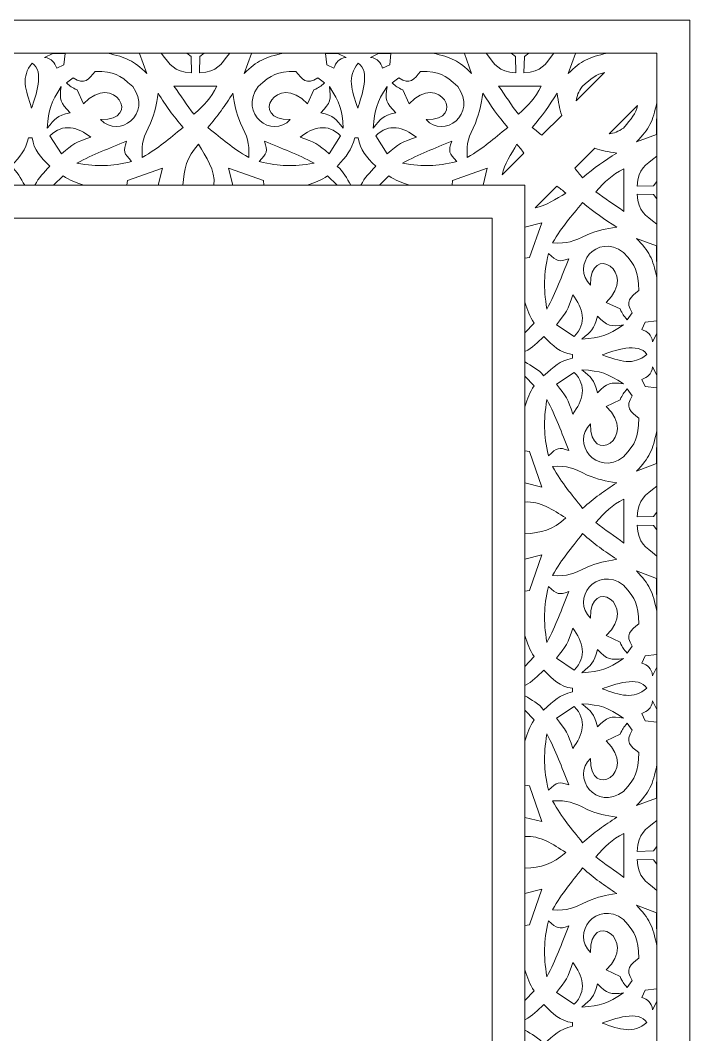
# Model space of a CAD drawing. Header units: millimetres. Extents: x -420 to 580, y -831 to 819.
# Drawn here: x 72 to 580, y 49 to 819 of the extents above; entities that cross this region are included whole.
import ezdxf

# ---------------------------------------------------------------- set-up
doc = ezdxf.new("R2010")
doc.units = ezdxf.units.MM
doc.header["$MEASUREMENT"] = 0
doc.layers.add('Katman 1', color=7, linetype='Continuous')

msp = doc.modelspace()

# ---------------------------------------------------------------- linework, layer by layer
at = {"layer": 'Katman 1', "color": 250, "lineweight": 20}
for points, knots in [([(-419.8994, -831.1835), (-419.8994, -831.1835), (-419.8994, 818.8165), (-419.8994, 818.8165), (-419.8994, 818.8165), (580.1006, 818.8165), (580.1006, 818.8165), (580.1006, 818.8165), (580.1006, -831.1835), (580.1006, -831.1835)], [0, 0, 0, 0, 0.33333333, 0.33333333, 0.33333333, 0.66666667, 0.66666667, 0.66666667, 1, 1, 1, 1]), ([(-394.8994, -831.1835), (-394.8994, -831.1835), (-394.8994, 793.8165), (-394.8994, 793.8165), (-394.8994, 793.8165), (555.1006, 793.8165), (555.1006, 793.8165), (555.1006, 793.8165), (555.1006, -831.1835), (555.1006, -831.1835)], [0, 0, 0, 0, 0.33333333, 0.33333333, 0.33333333, 0.66666667, 0.66666667, 0.66666667, 1, 1, 1, 1]), ([(99.8132, 782.4461), (98.1145, 787.0714), (96.326, 789.6676), (90.4544, 790.6669), (90.4544, 790.6669), (96.7942, 793.7497), (96.7942, 793.7497), (96.7942, 793.7497), (106.2014, 793.7497), (106.2014, 793.7497), (106.2014, 793.7497), (105.2473, 785.0151), (105.2473, 785.0151), (105.2473, 785.0151), (99.8132, 782.4461), (99.8132, 782.4461)], [0, 0, 0, 0, 0.2, 0.2, 0.2, 0.4, 0.4, 0.4, 0.6, 0.6, 0.6, 0.8, 0.8, 0.8, 1, 1, 1, 1]), ([(168.0817, 778.3937), (158.1234, 788.0784), (152.6699, 790.8749), (138.1941, 793.8078), (138.1941, 793.8078), (162.5401, 793.6917), (162.5401, 793.6917), (162.5401, 793.6917), (168.0817, 778.3937), (168.0817, 778.3937)], [0, 0, 0, 0, 0.33333333, 0.33333333, 0.33333333, 0.66666667, 0.66666667, 0.66666667, 1, 1, 1, 1]), ([(201.7479, 791.2475), (201.7479, 791.2475), (198.427, 793.8165), (198.427, 793.8165), (198.427, 793.8165), (179.1057, 793.8165), (179.1057, 793.8165), (186.6205, 784.3905), (187.7566, 780.4282), (202.0666, 778.8398), (202.0666, 778.8398), (201.7479, 791.2475), (201.7479, 791.2475)], [0, 0, 0, 0, 0.25, 0.25, 0.25, 0.5, 0.5, 0.5, 0.75, 0.75, 0.75, 1, 1, 1, 1]), ([(208.3896, 791.2475), (208.3896, 791.2475), (211.7105, 793.8165), (211.7105, 793.8165), (211.7105, 793.8165), (231.0318, 793.8165), (231.0318, 793.8165), (223.517, 784.3905), (222.3809, 780.4282), (208.0709, 778.8398), (208.0709, 778.8398), (208.3896, 791.2475), (208.3896, 791.2475)], [0, 0, 0, 0, 0.25, 0.25, 0.25, 0.5, 0.5, 0.5, 0.75, 0.75, 0.75, 1, 1, 1, 1]), ([(242.0558, 778.3937), (252.0141, 788.0784), (257.4676, 790.8749), (271.9434, 793.8078), (271.9434, 793.8078), (247.5974, 793.6917), (247.5974, 793.6917), (247.5974, 793.6917), (242.0558, 778.3937), (242.0558, 778.3937)], [0, 0, 0, 0, 0.33333333, 0.33333333, 0.33333333, 0.66666667, 0.66666667, 0.66666667, 1, 1, 1, 1]), ([(310.066, 782.4461), (311.7478, 787.0714), (313.5186, 789.6676), (319.3316, 790.6669), (319.3316, 790.6669), (313.055, 793.7497), (313.055, 793.7497), (313.055, 793.7497), (303.7414, 793.7497), (303.7414, 793.7497), (303.7414, 793.7497), (304.686, 785.0151), (304.686, 785.0151), (304.686, 785.0151), (310.066, 782.4461), (310.066, 782.4461)], [0, 0, 0, 0, 0.2, 0.2, 0.2, 0.4, 0.4, 0.4, 0.6, 0.6, 0.6, 0.8, 0.8, 0.8, 1, 1, 1, 1]), ([(347.0446, 782.4461), (345.3628, 787.0714), (343.592, 789.6676), (337.779, 790.6669), (337.779, 790.6669), (344.0556, 793.7497), (344.0556, 793.7497), (344.0556, 793.7497), (353.3692, 793.7497), (353.3692, 793.7497), (353.3692, 793.7497), (352.4246, 785.0151), (352.4246, 785.0151), (352.4246, 785.0151), (347.0446, 782.4461), (347.0446, 782.4461)], [0, 0, 0, 0, 0.2, 0.2, 0.2, 0.4, 0.4, 0.4, 0.6, 0.6, 0.6, 0.8, 0.8, 0.8, 1, 1, 1, 1]), ([(414.6333, 778.3937), (404.7742, 788.0784), (399.375, 790.8749), (385.0433, 793.8078), (385.0433, 793.8078), (409.1469, 793.6917), (409.1469, 793.6917), (409.1469, 793.6917), (414.6333, 778.3937), (414.6333, 778.3937)], [0, 0, 0, 0, 0.33333333, 0.33333333, 0.33333333, 0.66666667, 0.66666667, 0.66666667, 1, 1, 1, 1]), ([(447.9643, 791.2475), (447.9643, 791.2475), (444.6765, 793.8165), (444.6765, 793.8165), (444.6765, 793.8165), (425.5476, 793.8165), (425.5476, 793.8165), (432.9875, 784.3905), (434.1123, 780.4282), (448.2798, 778.8398), (448.2798, 778.8398), (447.9643, 791.2475), (447.9643, 791.2475)], [0, 0, 0, 0, 0.25, 0.25, 0.25, 0.5, 0.5, 0.5, 0.75, 0.75, 0.75, 1, 1, 1, 1]), ([(454.6361, 791.2475), (454.6361, 791.2475), (457.9239, 793.8165), (457.9239, 793.8165), (457.9239, 793.8165), (477.0528, 793.8165), (477.0528, 793.8165), (469.6129, 784.3905), (468.4881, 780.4282), (454.3206, 778.8398), (454.3206, 778.8398), (454.6361, 791.2475), (454.6361, 791.2475)], [0, 0, 0, 0, 0.25, 0.25, 0.25, 0.5, 0.5, 0.5, 0.75, 0.75, 0.75, 1, 1, 1, 1]), ([(487.9671, 778.3937), (497.8262, 788.0784), (503.2254, 790.8749), (517.5571, 793.8078), (517.5571, 793.8078), (493.4535, 793.6917), (493.4535, 793.6917), (493.4535, 793.6917), (487.9671, 778.3937), (487.9671, 778.3937)], [0, 0, 0, 0, 0.33333333, 0.33333333, 0.33333333, 0.66666667, 0.66666667, 0.66666667, 1, 1, 1, 1]), ([(81.138, 786.3092), (72.4303, 775.8653), (75.9978, 766.0627), (80.7341, 752.2848), (83.8167, 760.9259), (90.7733, 780.2963), (81.138, 786.3092)], [0, 0, 0, 0, 0.5, 0.5, 0.5, 1, 1, 1, 1]), ([(328.5553, 786.3092), (319.9343, 775.8653), (323.4663, 766.0627), (328.1555, 752.2848), (331.2074, 760.9259), (338.0946, 780.2963), (328.5553, 786.3092)], [0, 0, 0, 0, 0.5, 0.5, 0.5, 1, 1, 1, 1]), ([(133.1036, 743.6038), (146.7872, 728.3767), (172.5988, 747.9012), (157.5571, 768.5232), (146.735, 778.0735), (144.143, 779.723), (128.877, 780.0838), (124.1269, 773.8367), (120.855, 769.5225), (112.2728, 775.2027), (112.2728, 775.2027), (107.1406, 771.3492), (107.1406, 771.3492), (110.4759, 768.2529), (110.99, 768.0133), (115.2917, 765.9542), (115.2917, 765.9542), (120.1221, 755.4213), (120.1221, 755.4213), (143.3038, 780.3392), (164.9278, 742.562), (133.1036, 743.6038)], [0, 0, 0, 0, 0.14285714, 0.14285714, 0.14285714, 0.28571429, 0.28571429, 0.28571429, 0.42857143, 0.42857143, 0.42857143, 0.57142857, 0.57142857, 0.57142857, 0.71428571, 0.71428571, 0.71428571, 0.85714286, 0.85714286, 0.85714286, 1, 1, 1, 1]), ([(277.0339, 743.6038), (263.3503, 728.3767), (237.5387, 747.9012), (252.5804, 768.5232), (263.4025, 778.0735), (265.9945, 779.723), (281.2605, 780.0838), (286.0106, 773.8367), (289.2825, 769.5225), (297.8647, 775.2027), (297.8647, 775.2027), (302.9969, 771.3492), (302.9969, 771.3492), (299.6616, 768.2529), (299.1475, 768.0133), (294.8457, 765.9542), (294.8457, 765.9542), (290.0154, 755.4213), (290.0154, 755.4213), (266.8336, 780.3392), (245.2097, 742.562), (277.0339, 743.6038)], [0, 0, 0, 0, 0.14285714, 0.14285714, 0.14285714, 0.28571429, 0.28571429, 0.28571429, 0.42857143, 0.42857143, 0.42857143, 0.57142857, 0.57142857, 0.57142857, 0.71428571, 0.71428571, 0.71428571, 0.85714286, 0.85714286, 0.85714286, 1, 1, 1, 1]), ([(380.0035, 743.6038), (393.5509, 728.3767), (419.1055, 747.9012), (404.2135, 768.5232), (393.4992, 778.0735), (390.9329, 779.723), (375.819, 780.0838), (371.1162, 773.8367), (367.8768, 769.5225), (359.3801, 775.2027), (359.3801, 775.2027), (354.299, 771.3492), (354.299, 771.3492), (357.6011, 768.2529), (358.1101, 768.0133), (362.369, 765.9542), (362.369, 765.9542), (367.1512, 755.4213), (367.1512, 755.4213), (390.1022, 780.3392), (411.5108, 742.562), (380.0035, 743.6038)], [0, 0, 0, 0, 0.14285714, 0.14285714, 0.14285714, 0.28571429, 0.28571429, 0.28571429, 0.42857143, 0.42857143, 0.42857143, 0.57142857, 0.57142857, 0.57142857, 0.71428571, 0.71428571, 0.71428571, 0.85714286, 0.85714286, 0.85714286, 1, 1, 1, 1]), ([(493.9703, 757.6863), (494.3351, 761.132), (495.7053, 764.8098), (498.3869, 768.5232), (505.6533, 775.0002), (509.172, 777.8433), (515.3989, 779.1148)], [0, 0, 0, 0, 0.5, 0.5, 0.5, 1, 1, 1, 1]), ([(109.8576, 748.7419), (102.2906, 756.1978), (101.7438, 758.919), (103.2159, 768.5232), (95.2228, 756.1025), (93.5772, 751.5278), (92.6496, 736.9244), (98.6523, 744.452), (99.4873, 746.0944), (109.8576, 748.7419)], [0, 0, 0, 0, 0.33333333, 0.33333333, 0.33333333, 0.66666667, 0.66666667, 0.66666667, 1, 1, 1, 1]), ([(176.6906, 763.5021), (175.2565, 754.2625), (174.5083, 749.715), (170.9546, 740.8948), (165.5965, 729.8561), (164.0977, 726.571), (164.6148, 714.6909), (178.2627, 722.6094), (183.9049, 728.1792), (195.71, 737.5551), (188.0082, 746.362), (182.7468, 753.9877), (176.6906, 763.5021)], [0, 0, 0, 0, 0.25, 0.25, 0.25, 0.5, 0.5, 0.5, 0.75, 0.75, 0.75, 1, 1, 1, 1]), ([(221.3711, 768.8971), (221.3711, 768.8971), (188.7664, 768.8971), (188.7664, 768.8971), (193.8726, 761.862), (198.5279, 754.3819), (203.8612, 747.5743), (211.9016, 754.6796), (216.6556, 759.5342), (221.3711, 768.8971)], [0, 0, 0, 0, 0.33333333, 0.33333333, 0.33333333, 0.66666667, 0.66666667, 0.66666667, 1, 1, 1, 1]), ([(233.4469, 763.5021), (234.881, 754.2625), (235.6292, 749.715), (239.1829, 740.8948), (244.541, 729.8561), (246.0398, 726.571), (245.5227, 714.6909), (231.8748, 722.6094), (226.2326, 728.1792), (214.4275, 737.5551), (222.1293, 746.362), (227.3906, 753.9877), (233.4469, 763.5021)], [0, 0, 0, 0, 0.25, 0.25, 0.25, 0.5, 0.5, 0.5, 0.75, 0.75, 0.75, 1, 1, 1, 1]), ([(300.1216, 748.7419), (307.6133, 756.1978), (308.1547, 758.919), (306.6972, 768.5232), (314.6107, 756.1025), (316.24, 751.5278), (317.1583, 736.9244), (311.2154, 744.452), (310.3887, 746.0944), (300.1216, 748.7419)], [0, 0, 0, 0, 0.33333333, 0.33333333, 0.33333333, 0.66666667, 0.66666667, 0.66666667, 1, 1, 1, 1]), ([(356.989, 748.7419), (349.4973, 756.1978), (348.9559, 758.919), (350.4134, 768.5232), (342.4999, 756.1025), (340.8706, 751.5278), (339.9523, 736.9244), (345.8952, 744.452), (346.7219, 746.0944), (356.989, 748.7419)], [0, 0, 0, 0, 0.33333333, 0.33333333, 0.33333333, 0.66666667, 0.66666667, 0.66666667, 1, 1, 1, 1]), ([(423.1565, 763.5021), (421.7367, 754.2625), (420.9959, 749.715), (417.4776, 740.8948), (412.1729, 729.8561), (410.689, 726.571), (411.2009, 714.6909), (424.713, 722.6094), (430.299, 728.1792), (441.9865, 737.5551), (434.3614, 746.362), (429.1525, 753.9877), (423.1565, 763.5021)], [0, 0, 0, 0, 0.25, 0.25, 0.25, 0.5, 0.5, 0.5, 0.75, 0.75, 0.75, 1, 1, 1, 1]), ([(467.3921, 768.8971), (467.3921, 768.8971), (435.1121, 768.8971), (435.1121, 768.8971), (440.1674, 761.862), (444.7764, 754.3819), (450.0565, 747.5743), (458.017, 754.6796), (462.7236, 759.5342), (467.3921, 768.8971)], [0, 0, 0, 0, 0.33333333, 0.33333333, 0.33333333, 0.66666667, 0.66666667, 0.66666667, 1, 1, 1, 1]), ([(467.8907, 731.6066), (465.6746, 733.4376), (463.3061, 735.3954), (460.6139, 737.5551), (468.239, 746.362), (473.4479, 753.9877), (479.4439, 763.5021), (480.5177, 756.5141), (481.2031, 752.2099), (482.9955, 746.7114)], [0, 0, 0, 0, 0.33333333, 0.33333333, 0.33333333, 0.66666667, 0.66666667, 0.66666667, 1, 1, 1, 1]), ([(518.9704, 732.6862), (522.4161, 733.051), (526.0939, 734.4212), (529.8073, 737.1028), (536.2843, 744.3692), (539.1274, 747.8879), (540.3989, 754.1148)], [0, 0, 0, 0, 0.5, 0.5, 0.5, 1, 1, 1, 1]), ([(539.6778, 726.683), (549.3625, 736.5421), (552.159, 741.9413), (555.0919, 756.273), (555.0919, 756.273), (554.9758, 732.1694), (554.9758, 732.1694), (554.9758, 732.1694), (539.6778, 726.683), (539.6778, 726.683)], [0, 0, 0, 0, 0.33333333, 0.33333333, 0.33333333, 0.66666667, 0.66666667, 0.66666667, 1, 1, 1, 1]), ([(125.7504, 730.1526), (114.6674, 726.5087), (111.9488, 724.9379), (103.3354, 717.6082), (103.3354, 717.6082), (94.652, 731.1836), (94.652, 731.1836), (104.5864, 741.2225), (115.8301, 737.6011), (125.7504, 730.1526)], [0, 0, 0, 0, 0.33333333, 0.33333333, 0.33333333, 0.66666667, 0.66666667, 0.66666667, 1, 1, 1, 1]), ([(284.3871, 730.1526), (295.3597, 726.5087), (298.0513, 724.9379), (306.579, 717.6082), (306.579, 717.6082), (315.1758, 731.1836), (315.1758, 731.1836), (305.3404, 741.2225), (294.2086, 737.6011), (284.3871, 730.1526)], [0, 0, 0, 0, 0.33333333, 0.33333333, 0.33333333, 0.66666667, 0.66666667, 0.66666667, 1, 1, 1, 1]), ([(372.7235, 730.1526), (361.7509, 726.5087), (359.0593, 724.9379), (350.5316, 717.6082), (350.5316, 717.6082), (341.9348, 731.1836), (341.9348, 731.1836), (351.7702, 741.2225), (362.902, 737.6011), (372.7235, 730.1526)], [0, 0, 0, 0, 0.33333333, 0.33333333, 0.33333333, 0.66666667, 0.66666667, 0.66666667, 1, 1, 1, 1]), ([(83.2329, 693.8165), (83.2329, 693.8165), (75.5119, 693.8165), (75.5119, 693.8165), (72.536, 698.5998), (69.8701, 704.5517), (65.0088, 707.9585), (72.5641, 716.3165), (75.7755, 719.6777), (78.4565, 729.7537), (78.4565, 729.7537), (81.0904, 729.7537), (81.0904, 729.7537), (82.5562, 720.0247), (87.2623, 715.4353), (94.5136, 708.2362), (90.2088, 703.2647), (85.9114, 699.5148), (83.2329, 693.8165)], [0, 0, 0, 0, 0.16666667, 0.16666667, 0.16666667, 0.33333333, 0.33333333, 0.33333333, 0.5, 0.5, 0.5, 0.66666667, 0.66666667, 0.66666667, 0.83333333, 0.83333333, 0.83333333, 1, 1, 1, 1]), ([(152.81, 727.0594), (150.0819, 719.1666), (150.6771, 718.367), (156.6468, 711.5937), (140.0497, 707.9217), (132.3132, 707.848), (115.0477, 710.3909), (127.9304, 717.5166), (139.1036, 721.4436), (152.81, 727.0594)], [0, 0, 0, 0, 0.33333333, 0.33333333, 0.33333333, 0.66666667, 0.66666667, 0.66666667, 1, 1, 1, 1]), ([(207.3202, 724.7731), (213.1913, 715.0837), (220.1311, 705.1638), (219.1054, 693.8165), (219.1054, 693.8165), (195.5793, 693.8165), (195.5793, 693.8165), (196.2963, 705.7139), (198.2914, 714.9558), (207.3202, 724.7731)], [0, 0, 0, 0, 0.33333333, 0.33333333, 0.33333333, 0.66666667, 0.66666667, 0.66666667, 1, 1, 1, 1]), ([(257.3275, 727.0594), (260.0556, 719.1666), (259.4604, 718.367), (253.4907, 711.5937), (270.0878, 707.9217), (277.8243, 707.848), (295.0898, 710.3909), (282.2071, 717.5166), (271.0339, 721.4436), (257.3275, 727.0594)], [0, 0, 0, 0, 0.33333333, 0.33333333, 0.33333333, 0.66666667, 0.66666667, 0.66666667, 1, 1, 1, 1]), ([(330.6293, 693.8165), (330.6293, 693.8165), (322.9852, 693.8165), (322.9852, 693.8165), (320.039, 698.5998), (317.3996, 704.5517), (312.5867, 707.9585), (320.0668, 716.3165), (323.2462, 719.6777), (325.9005, 729.7537), (325.9005, 729.7537), (328.5082, 729.7537), (328.5082, 729.7537), (329.9594, 720.0247), (334.6186, 715.4353), (341.7977, 708.2362), (337.5358, 703.2647), (333.2812, 699.5148), (330.6293, 693.8165)], [0, 0, 0, 0, 0.16666667, 0.16666667, 0.16666667, 0.33333333, 0.33333333, 0.33333333, 0.5, 0.5, 0.5, 0.66666667, 0.66666667, 0.66666667, 0.83333333, 0.83333333, 0.83333333, 1, 1, 1, 1]), ([(399.5136, 727.0594), (396.8128, 719.1666), (397.402, 718.367), (403.3122, 711.5937), (386.8804, 707.9217), (379.2209, 707.848), (362.1274, 710.3909), (374.8818, 717.5166), (385.9438, 721.4436), (399.5136, 727.0594)], [0, 0, 0, 0, 0.33333333, 0.33333333, 0.33333333, 0.66666667, 0.66666667, 0.66666667, 1, 1, 1, 1]), ([(454.2239, 717.9399), (452.8225, 720.2136), (451.1131, 722.4777), (449.0231, 724.7731), (444.5651, 717.342), (439.4847, 709.7752), (437.817, 701.533)], [0, 0, 0, 0, 0.5, 0.5, 0.5, 1, 1, 1, 1]), ([(492.8907, 706.6066), (494.7217, 704.3905), (496.6795, 702.022), (498.8392, 699.3298), (507.6461, 706.9549), (515.2718, 712.1638), (524.7862, 718.1598), (517.7982, 719.2336), (513.494, 719.919), (507.9955, 721.7114)], [0, 0, 0, 0, 0.33333333, 0.33333333, 0.33333333, 0.66666667, 0.66666667, 0.66666667, 1, 1, 1, 1]), ([(552.5316, 693.352), (552.5316, 693.352), (555.1006, 696.6398), (555.1006, 696.6398), (555.1006, 696.6398), (555.1006, 715.7687), (555.1006, 715.7687), (545.6746, 708.3288), (541.7123, 707.204), (540.1239, 693.0365), (540.1239, 693.0365), (552.5316, 693.352), (552.5316, 693.352)], [0, 0, 0, 0, 0.25, 0.25, 0.25, 0.5, 0.5, 0.5, 0.75, 0.75, 0.75, 1, 1, 1, 1]), ([(120.3302, 693.8165), (120.3302, 693.8165), (97.3602, 693.8165), (97.3602, 693.8165), (97.3602, 693.8165), (104.5548, 700.8395), (104.5548, 700.8395), (109.8666, 697.3468), (113.9369, 695.7458), (120.3302, 693.8165)], [0, 0, 0, 0, 0.33333333, 0.33333333, 0.33333333, 0.66666667, 0.66666667, 0.66666667, 1, 1, 1, 1]), ([(179.9511, 706.6936), (179.9511, 706.6936), (176.8486, 693.8165), (176.8486, 693.8165), (176.8486, 693.8165), (153.0934, 693.8165), (153.0934, 693.8165), (153.0934, 693.8165), (153.4973, 697.2423), (153.4973, 697.2423), (153.4973, 697.2423), (179.9511, 706.6936), (179.9511, 706.6936)], [0, 0, 0, 0, 0.25, 0.25, 0.25, 0.5, 0.5, 0.5, 0.75, 0.75, 0.75, 1, 1, 1, 1]), ([(230.1864, 706.6936), (230.1864, 706.6936), (233.2889, 693.8165), (233.2889, 693.8165), (233.2889, 693.8165), (257.0441, 693.8165), (257.0441, 693.8165), (257.0441, 693.8165), (256.6402, 697.2423), (256.6402, 697.2423), (256.6402, 697.2423), (230.1864, 706.6936), (230.1864, 706.6936)], [0, 0, 0, 0, 0.25, 0.25, 0.25, 0.5, 0.5, 0.5, 0.75, 0.75, 0.75, 1, 1, 1, 1]), ([(289.7534, 693.8165), (289.7534, 693.8165), (312.4946, 693.8165), (312.4946, 693.8165), (312.4946, 693.8165), (305.3717, 700.8395), (305.3717, 700.8395), (300.1127, 697.3468), (296.0829, 695.7458), (289.7534, 693.8165)], [0, 0, 0, 0, 0.33333333, 0.33333333, 0.33333333, 0.66666667, 0.66666667, 0.66666667, 1, 1, 1, 1]), ([(367.3572, 693.8165), (367.3572, 693.8165), (344.616, 693.8165), (344.616, 693.8165), (344.616, 693.8165), (351.7389, 700.8395), (351.7389, 700.8395), (356.9979, 697.3468), (361.0277, 695.7458), (367.3572, 693.8165)], [0, 0, 0, 0, 0.33333333, 0.33333333, 0.33333333, 0.66666667, 0.66666667, 0.66666667, 1, 1, 1, 1]), ([(426.3845, 706.6936), (426.3845, 706.6936), (423.3129, 693.8165), (423.3129, 693.8165), (423.3129, 693.8165), (399.7942, 693.8165), (399.7942, 693.8165), (399.7942, 693.8165), (400.1941, 697.2423), (400.1941, 697.2423), (400.1941, 697.2423), (426.3845, 706.6936), (426.3845, 706.6936)], [0, 0, 0, 0, 0.25, 0.25, 0.25, 0.5, 0.5, 0.5, 0.75, 0.75, 0.75, 1, 1, 1, 1]), ([(530.1812, 706.108), (530.1812, 706.108), (530.1812, 673.828), (530.1812, 673.828), (523.1461, 678.8833), (515.666, 683.4923), (508.8584, 688.7724), (515.9637, 696.7329), (520.8183, 701.4395), (530.1812, 706.108)], [0, 0, 0, 0, 0.33333333, 0.33333333, 0.33333333, 0.66666667, 0.66666667, 0.66666667, 1, 1, 1, 1]), ([(-294.8994, -831.1835), (-294.8994, -831.1835), (-294.8994, 693.8165), (-294.8994, 693.8165), (-294.8994, 693.8165), (455.1006, 693.8165), (455.1006, 693.8165), (455.1006, 693.8165), (455.1006, -831.1835), (455.1006, -831.1835)], [0, 0, 0, 0, 0.33333333, 0.33333333, 0.33333333, 0.66666667, 0.66666667, 0.66666667, 1, 1, 1, 1]), ([(479.224, 692.9398), (481.4977, 691.5384), (483.7618, 689.829), (486.0572, 687.739), (478.6261, 683.281), (471.0593, 678.2006), (462.8171, 676.5329)], [0, 0, 0, 0, 0.5, 0.5, 0.5, 1, 1, 1, 1]), ([(552.5316, 686.6802), (552.5316, 686.6802), (555.1006, 683.3924), (555.1006, 683.3924), (555.1006, 683.3924), (555.1006, 664.2635), (555.1006, 664.2635), (545.6746, 671.7034), (541.7123, 672.8282), (540.1239, 686.9957), (540.1239, 686.9957), (552.5316, 686.6802), (552.5316, 686.6802)], [0, 0, 0, 0, 0.25, 0.25, 0.25, 0.5, 0.5, 0.5, 0.75, 0.75, 0.75, 1, 1, 1, 1]), ([(524.7862, 661.8724), (515.5466, 660.4526), (510.9991, 659.7118), (502.1789, 656.1935), (491.1402, 650.8888), (487.8551, 649.4049), (475.975, 649.9168), (483.8935, 663.4289), (489.4633, 669.0149), (498.8392, 680.7024), (507.6461, 673.0773), (515.2718, 667.8684), (524.7862, 661.8724)], [0, 0, 0, 0, 0.25, 0.25, 0.25, 0.5, 0.5, 0.5, 0.75, 0.75, 0.75, 1, 1, 1, 1]), ([(-269.8994, -831.1835), (-269.8994, -831.1835), (-269.8994, 668.8165), (-269.8994, 668.8165), (-269.8994, 668.8165), (430.1006, 668.8165), (430.1006, 668.8165), (430.1006, 668.8165), (430.1006, -831.1835), (430.1006, -831.1835)], [0, 0, 0, 0, 0.33333333, 0.33333333, 0.33333333, 0.66666667, 0.66666667, 0.66666667, 1, 1, 1, 1]), ([(467.9777, 665.1004), (467.9777, 665.1004), (455.1006, 662.0288), (455.1006, 662.0288), (455.1006, 662.0288), (455.1006, 638.5101), (455.1006, 638.5101), (455.1006, 638.5101), (458.5264, 638.91), (458.5264, 638.91), (458.5264, 638.91), (467.9777, 665.1004), (467.9777, 665.1004)], [0, 0, 0, 0, 0.25, 0.25, 0.25, 0.5, 0.5, 0.5, 0.75, 0.75, 0.75, 1, 1, 1, 1]), ([(504.8879, 618.0496), (489.6608, 631.9128), (509.1853, 658.0633), (529.8073, 642.8241), (539.3576, 631.8599), (541.0071, 629.2339), (541.3679, 613.7675), (535.1208, 608.9551), (530.8066, 605.6402), (536.4868, 596.9453), (536.4868, 596.9453), (532.6333, 591.7457), (532.6333, 591.7457), (529.537, 595.1249), (529.2974, 595.6457), (527.2383, 600.0039), (527.2383, 600.0039), (516.7054, 604.8976), (516.7054, 604.8976), (541.6233, 628.3837), (503.8461, 650.2916), (504.8879, 618.0496)], [0, 0, 0, 0, 0.14285714, 0.14285714, 0.14285714, 0.28571429, 0.28571429, 0.28571429, 0.42857143, 0.42857143, 0.42857143, 0.57142857, 0.57142857, 0.57142857, 0.71428571, 0.71428571, 0.71428571, 0.85714286, 0.85714286, 0.85714286, 1, 1, 1, 1]), ([(539.6778, 653.3492), (549.3625, 643.4901), (552.159, 638.0909), (555.0919, 623.7592), (555.0919, 623.7592), (554.9758, 647.8628), (554.9758, 647.8628), (554.9758, 647.8628), (539.6778, 653.3492), (539.6778, 653.3492)], [0, 0, 0, 0, 0.33333333, 0.33333333, 0.33333333, 0.66666667, 0.66666667, 0.66666667, 1, 1, 1, 1]), ([(488.3435, 638.0146), (480.4507, 635.2508), (479.6511, 635.8538), (472.8778, 641.9018), (469.2058, 625.0869), (469.1321, 617.2488), (471.675, 599.7567), (478.8007, 612.8085), (482.7277, 624.1284), (488.3435, 638.0146)], [0, 0, 0, 0, 0.33333333, 0.33333333, 0.33333333, 0.66666667, 0.66666667, 0.66666667, 1, 1, 1, 1]), ([(491.4367, 610.5998), (487.7928, 599.3714), (486.222, 596.6171), (478.8923, 587.8906), (478.8923, 587.8906), (492.4677, 579.0933), (492.4677, 579.0933), (502.5066, 589.158), (498.8852, 600.5494), (491.4367, 610.5998)], [0, 0, 0, 0, 0.33333333, 0.33333333, 0.33333333, 0.66666667, 0.66666667, 0.66666667, 1, 1, 1, 1]), ([(455.1006, 605.1085), (455.1006, 605.1085), (455.1006, 581.837), (455.1006, 581.837), (455.1006, 581.837), (462.1236, 589.126), (462.1236, 589.126), (458.6309, 594.5076), (457.0299, 598.6313), (455.1006, 605.1085)], [0, 0, 0, 0, 0.33333333, 0.33333333, 0.33333333, 0.66666667, 0.66666667, 0.66666667, 1, 1, 1, 1]), ([(510.026, 594.4985), (517.4819, 586.8321), (520.2031, 586.2781), (529.8073, 587.7696), (517.3866, 579.6715), (512.8119, 578.0043), (498.2085, 577.0645), (505.7361, 583.146), (507.3785, 583.992), (510.026, 594.4985)], [0, 0, 0, 0, 0.33333333, 0.33333333, 0.33333333, 0.66666667, 0.66666667, 0.66666667, 1, 1, 1, 1]), ([(543.7302, 584.3222), (548.3555, 582.6012), (550.9517, 580.7892), (551.951, 574.8406), (551.951, 574.8406), (555.0338, 581.2636), (555.0338, 581.2636), (555.0338, 581.2636), (555.0338, 590.7943), (555.0338, 590.7943), (555.0338, 590.7943), (546.2992, 589.8276), (546.2992, 589.8276), (546.2992, 589.8276), (543.7302, 584.3222), (543.7302, 584.3222)], [0, 0, 0, 0, 0.2, 0.2, 0.2, 0.4, 0.4, 0.4, 0.6, 0.6, 0.6, 0.8, 0.8, 0.8, 1, 1, 1, 1]), ([(455.1006, 567.5242), (455.1006, 567.5242), (455.1006, 559.7019), (455.1006, 559.7019), (459.8839, 556.687), (465.8358, 553.9861), (469.2426, 549.0609), (477.6006, 556.7154), (480.9618, 559.969), (491.0378, 562.6851), (491.0378, 562.6851), (491.0378, 565.3537), (491.0378, 565.3537), (481.3088, 566.8387), (476.7194, 571.6065), (469.5203, 578.953), (464.5488, 574.5917), (460.7989, 570.2379), (455.1006, 567.5242)], [0, 0, 0, 0, 0.16666667, 0.16666667, 0.16666667, 0.33333333, 0.33333333, 0.33333333, 0.5, 0.5, 0.5, 0.66666667, 0.66666667, 0.66666667, 0.83333333, 0.83333333, 0.83333333, 1, 1, 1, 1]), ([(547.5933, 565.4018), (537.1494, 556.5798), (527.3468, 560.1942), (513.5689, 564.9927), (522.21, 568.1157), (541.5804, 575.1636), (547.5933, 565.4018)], [0, 0, 0, 0, 0.5, 0.5, 0.5, 1, 1, 1, 1]), ([(543.7302, 546.4815), (548.3555, 548.2024), (550.9517, 550.0145), (551.951, 555.9631), (551.951, 555.9631), (555.0338, 549.5401), (555.0338, 549.5401), (555.0338, 549.5401), (555.0338, 540.0094), (555.0338, 540.0094), (555.0338, 540.0094), (546.2992, 540.976), (546.2992, 540.976), (546.2992, 540.976), (543.7302, 546.4815), (543.7302, 546.4815)], [0, 0, 0, 0, 0.2, 0.2, 0.2, 0.4, 0.4, 0.4, 0.6, 0.6, 0.6, 0.8, 0.8, 0.8, 1, 1, 1, 1]), ([(455.1006, 525.6952), (455.1006, 525.6952), (455.1006, 548.9667), (455.1006, 548.9667), (455.1006, 548.9667), (462.1236, 541.6777), (462.1236, 541.6777), (458.6309, 536.2961), (457.0299, 532.1724), (455.1006, 525.6952)], [0, 0, 0, 0, 0.33333333, 0.33333333, 0.33333333, 0.66666667, 0.66666667, 0.66666667, 1, 1, 1, 1]), ([(491.4367, 520.2038), (487.7928, 531.4323), (486.222, 534.1866), (478.8923, 542.9131), (478.8923, 542.9131), (492.4677, 551.7104), (492.4677, 551.7104), (502.5066, 541.6456), (498.8852, 530.2543), (491.4367, 520.2038)], [0, 0, 0, 0, 0.33333333, 0.33333333, 0.33333333, 0.66666667, 0.66666667, 0.66666667, 1, 1, 1, 1]), ([(510.026, 536.3052), (517.4819, 543.9716), (520.2031, 544.5256), (529.8073, 543.0341), (517.3866, 551.1321), (512.8119, 552.7994), (498.2085, 553.7391), (505.7361, 547.6577), (507.3785, 546.8117), (510.026, 536.3052)], [0, 0, 0, 0, 0.33333333, 0.33333333, 0.33333333, 0.66666667, 0.66666667, 0.66666667, 1, 1, 1, 1]), ([(504.8879, 512.6792), (489.6608, 498.6765), (509.1853, 472.2631), (529.8073, 487.6555), (539.3576, 498.7299), (541.0071, 501.3824), (541.3679, 517.0043), (535.1208, 521.8651), (530.8066, 525.2134), (536.4868, 533.9957), (536.4868, 533.9957), (532.6333, 539.2475), (532.6333, 539.2475), (529.537, 535.8344), (529.2974, 535.3084), (527.2383, 530.9063), (527.2383, 530.9063), (516.7054, 525.9634), (516.7054, 525.9634), (541.6233, 502.2411), (503.8461, 480.1129), (504.8879, 512.6792)], [0, 0, 0, 0, 0.14285714, 0.14285714, 0.14285714, 0.28571429, 0.28571429, 0.28571429, 0.42857143, 0.42857143, 0.42857143, 0.57142857, 0.57142857, 0.57142857, 0.71428571, 0.71428571, 0.71428571, 0.85714286, 0.85714286, 0.85714286, 1, 1, 1, 1]), ([(488.3435, 492.5133), (480.4507, 495.305), (479.6511, 494.6959), (472.8778, 488.5871), (469.2058, 505.5711), (469.1321, 513.488), (471.675, 531.156), (478.8007, 517.973), (482.7277, 506.5392), (488.3435, 492.5133)], [0, 0, 0, 0, 0.33333333, 0.33333333, 0.33333333, 0.66666667, 0.66666667, 0.66666667, 1, 1, 1, 1]), ([(539.6778, 476.8855), (549.3625, 487.076), (552.159, 492.6566), (555.0919, 507.47), (555.0919, 507.47), (554.9758, 482.5563), (554.9758, 482.5563), (554.9758, 482.5563), (539.6778, 476.8855), (539.6778, 476.8855)], [0, 0, 0, 0, 0.33333333, 0.33333333, 0.33333333, 0.66666667, 0.66666667, 0.66666667, 1, 1, 1, 1]), ([(467.9777, 464.7394), (467.9777, 464.7394), (455.1006, 467.9142), (455.1006, 467.9142), (455.1006, 467.9142), (455.1006, 492.2233), (455.1006, 492.2233), (455.1006, 492.2233), (458.5264, 491.81), (458.5264, 491.81), (458.5264, 491.81), (467.9777, 464.7394), (467.9777, 464.7394)], [0, 0, 0, 0, 0.25, 0.25, 0.25, 0.5, 0.5, 0.5, 0.75, 0.75, 0.75, 1, 1, 1, 1]), ([(524.7862, 468.0759), (515.5466, 469.5434), (510.9991, 470.3091), (502.1789, 473.9457), (491.1402, 479.4286), (487.8551, 480.9624), (475.975, 480.4333), (483.8935, 466.4671), (489.4633, 460.6934), (498.8392, 448.6131), (507.6461, 456.4944), (515.2718, 461.8784), (524.7862, 468.0759)], [0, 0, 0, 0, 0.25, 0.25, 0.25, 0.5, 0.5, 0.5, 0.75, 0.75, 0.75, 1, 1, 1, 1]), ([(552.5316, 442.4344), (552.5316, 442.4344), (555.1006, 445.8327), (555.1006, 445.8327), (555.1006, 445.8327), (555.1006, 465.6044), (555.1006, 465.6044), (545.6746, 457.9145), (541.7123, 456.7519), (540.1239, 442.1082), (540.1239, 442.1082), (552.5316, 442.4344), (552.5316, 442.4344)], [0, 0, 0, 0, 0.25, 0.25, 0.25, 0.5, 0.5, 0.5, 0.75, 0.75, 0.75, 1, 1, 1, 1]), ([(486.0572, 441.34), (476.3678, 447.348), (466.4479, 454.4496), (455.1006, 453.4), (455.1006, 453.4), (455.1006, 429.3254), (455.1006, 429.3254), (466.998, 430.0591), (476.2399, 432.1007), (486.0572, 441.34)], [0, 0, 0, 0, 0.33333333, 0.33333333, 0.33333333, 0.66666667, 0.66666667, 0.66666667, 1, 1, 1, 1]), ([(530.1812, 455.7185), (530.1812, 455.7185), (530.1812, 422.3537), (530.1812, 422.3537), (523.1461, 427.5789), (515.666, 432.3428), (508.8584, 437.8004), (515.9637, 446.0283), (520.8183, 450.8931), (530.1812, 455.7185)], [0, 0, 0, 0, 0.33333333, 0.33333333, 0.33333333, 0.66666667, 0.66666667, 0.66666667, 1, 1, 1, 1]), ([(552.5316, 435.6378), (552.5316, 435.6378), (555.1006, 432.2395), (555.1006, 432.2395), (555.1006, 432.2395), (555.1006, 412.4677), (555.1006, 412.4677), (545.6746, 420.1577), (541.7123, 421.3203), (540.1239, 435.964), (540.1239, 435.964), (552.5316, 435.6378), (552.5316, 435.6378)], [0, 0, 0, 0, 0.25, 0.25, 0.25, 0.5, 0.5, 0.5, 0.75, 0.75, 0.75, 1, 1, 1, 1]), ([(524.7862, 409.9963), (515.5466, 408.5288), (510.9991, 407.7631), (502.1789, 404.1265), (491.1402, 398.6436), (487.8551, 397.1098), (475.975, 397.6389), (483.8935, 411.605), (489.4633, 417.3788), (498.8392, 429.4591), (507.6461, 421.5778), (515.2718, 416.1937), (524.7862, 409.9963)], [0, 0, 0, 0, 0.25, 0.25, 0.25, 0.5, 0.5, 0.5, 0.75, 0.75, 0.75, 1, 1, 1, 1]), ([(467.9777, 413.3328), (467.9777, 413.3328), (455.1006, 410.1579), (455.1006, 410.1579), (455.1006, 410.1579), (455.1006, 385.8489), (455.1006, 385.8489), (455.1006, 385.8489), (458.5264, 386.2622), (458.5264, 386.2622), (458.5264, 386.2622), (467.9777, 413.3328), (467.9777, 413.3328)], [0, 0, 0, 0, 0.25, 0.25, 0.25, 0.5, 0.5, 0.5, 0.75, 0.75, 0.75, 1, 1, 1, 1]), ([(504.8879, 365.393), (489.6608, 379.3957), (509.1853, 405.8091), (529.8073, 390.4167), (539.3576, 379.3423), (541.0071, 376.6898), (541.3679, 361.0679), (535.1208, 356.207), (530.8066, 352.8588), (536.4868, 344.0765), (536.4868, 344.0765), (532.6333, 338.8246), (532.6333, 338.8246), (529.537, 342.2378), (529.2974, 342.7638), (527.2383, 347.1659), (527.2383, 347.1659), (516.7054, 352.1088), (516.7054, 352.1088), (541.6233, 375.8311), (503.8461, 397.9593), (504.8879, 365.393)], [0, 0, 0, 0, 0.14285714, 0.14285714, 0.14285714, 0.28571429, 0.28571429, 0.28571429, 0.42857143, 0.42857143, 0.42857143, 0.57142857, 0.57142857, 0.57142857, 0.71428571, 0.71428571, 0.71428571, 0.85714286, 0.85714286, 0.85714286, 1, 1, 1, 1]), ([(539.6778, 401.1867), (549.3625, 390.9962), (552.159, 385.4156), (555.0919, 370.6022), (555.0919, 370.6022), (554.9758, 395.5159), (554.9758, 395.5159), (554.9758, 395.5159), (539.6778, 401.1867), (539.6778, 401.1867)], [0, 0, 0, 0, 0.33333333, 0.33333333, 0.33333333, 0.66666667, 0.66666667, 0.66666667, 1, 1, 1, 1]), ([(488.3435, 385.5589), (480.4507, 382.7672), (479.6511, 383.3763), (472.8778, 389.4851), (469.2058, 372.5011), (469.1321, 364.5842), (471.675, 346.9161), (478.8007, 360.0992), (482.7277, 371.533), (488.3435, 385.5589)], [0, 0, 0, 0, 0.33333333, 0.33333333, 0.33333333, 0.66666667, 0.66666667, 0.66666667, 1, 1, 1, 1]), ([(491.4367, 357.8683), (487.7928, 346.527), (486.222, 343.745), (478.8923, 334.9307), (478.8923, 334.9307), (492.4677, 326.0449), (492.4677, 326.0449), (502.5066, 336.2109), (498.8852, 347.7168), (491.4367, 357.8683)], [0, 0, 0, 0, 0.33333333, 0.33333333, 0.33333333, 0.66666667, 0.66666667, 0.66666667, 1, 1, 1, 1]), ([(455.1006, 352.3218), (455.1006, 352.3218), (455.1006, 328.8162), (455.1006, 328.8162), (455.1006, 328.8162), (462.1236, 336.1786), (462.1236, 336.1786), (458.6309, 341.6143), (457.0299, 345.7795), (455.1006, 352.3218)], [0, 0, 0, 0, 0.33333333, 0.33333333, 0.33333333, 0.66666667, 0.66666667, 0.66666667, 1, 1, 1, 1]), ([(510.026, 341.6051), (517.4819, 333.8616), (520.2031, 333.302), (529.8073, 334.8085), (517.3866, 326.629), (512.8119, 324.945), (498.2085, 323.9958), (505.7361, 330.1384), (507.3785, 330.9929), (510.026, 341.6051)], [0, 0, 0, 0, 0.33333333, 0.33333333, 0.33333333, 0.66666667, 0.66666667, 0.66666667, 1, 1, 1, 1]), ([(543.7302, 331.3264), (548.3555, 329.5882), (550.9517, 327.7579), (551.951, 321.7494), (551.951, 321.7494), (555.0338, 328.2371), (555.0338, 328.2371), (555.0338, 328.2371), (555.0338, 337.8636), (555.0338, 337.8636), (555.0338, 337.8636), (546.2992, 336.8872), (546.2992, 336.8872), (546.2992, 336.8872), (543.7302, 331.3264), (543.7302, 331.3264)], [0, 0, 0, 0, 0.2, 0.2, 0.2, 0.4, 0.4, 0.4, 0.6, 0.6, 0.6, 0.8, 0.8, 0.8, 1, 1, 1, 1]), ([(455.1006, 314.3595), (455.1006, 314.3595), (455.1006, 306.4585), (455.1006, 306.4585), (459.8839, 303.4133), (465.8358, 300.6852), (469.2426, 295.7106), (477.6006, 303.442), (480.9618, 306.7283), (491.0378, 309.4717), (491.0378, 309.4717), (491.0378, 312.1671), (491.0378, 312.1671), (481.3088, 313.6671), (476.7194, 318.4829), (469.5203, 325.9032), (464.5488, 321.4981), (460.7989, 317.1005), (455.1006, 314.3595)], [0, 0, 0, 0, 0.16666667, 0.16666667, 0.16666667, 0.33333333, 0.33333333, 0.33333333, 0.5, 0.5, 0.5, 0.66666667, 0.66666667, 0.66666667, 0.83333333, 0.83333333, 0.83333333, 1, 1, 1, 1]), ([(547.5933, 312.2158), (537.1494, 303.3051), (527.3468, 306.9558), (513.5689, 311.8025), (522.21, 314.957), (541.5804, 322.0757), (547.5933, 312.2158)], [0, 0, 0, 0, 0.5, 0.5, 0.5, 1, 1, 1, 1]), ([(510.026, 282.8265), (517.4819, 290.57), (520.2031, 291.1296), (529.8073, 289.6231), (517.3866, 297.8026), (512.8119, 299.4866), (498.2085, 300.4358), (505.7361, 294.2932), (507.3785, 293.4387), (510.026, 282.8265)], [0, 0, 0, 0, 0.33333333, 0.33333333, 0.33333333, 0.66666667, 0.66666667, 0.66666667, 1, 1, 1, 1]), ([(543.7302, 293.1052), (548.3555, 294.8434), (550.9517, 296.6737), (551.951, 302.6822), (551.951, 302.6822), (555.0338, 296.1945), (555.0338, 296.1945), (555.0338, 296.1945), (555.0338, 286.568), (555.0338, 286.568), (555.0338, 286.568), (546.2992, 287.5443), (546.2992, 287.5443), (546.2992, 287.5443), (543.7302, 293.1052), (543.7302, 293.1052)], [0, 0, 0, 0, 0.2, 0.2, 0.2, 0.4, 0.4, 0.4, 0.6, 0.6, 0.6, 0.8, 0.8, 0.8, 1, 1, 1, 1]), ([(455.1006, 272.1098), (455.1006, 272.1098), (455.1006, 295.6154), (455.1006, 295.6154), (455.1006, 295.6154), (462.1236, 288.253), (462.1236, 288.253), (458.6309, 282.8173), (457.0299, 278.6521), (455.1006, 272.1098)], [0, 0, 0, 0, 0.33333333, 0.33333333, 0.33333333, 0.66666667, 0.66666667, 0.66666667, 1, 1, 1, 1]), ([(491.4367, 266.5632), (487.7928, 277.9046), (486.222, 280.6866), (478.8923, 289.5009), (478.8923, 289.5009), (492.4677, 298.3867), (492.4677, 298.3867), (502.5066, 288.2207), (498.8852, 276.7148), (491.4367, 266.5632)], [0, 0, 0, 0, 0.33333333, 0.33333333, 0.33333333, 0.66666667, 0.66666667, 0.66666667, 1, 1, 1, 1]), ([(504.8879, 259.0386), (489.6608, 245.0359), (509.1853, 218.6225), (529.8073, 234.0149), (539.3576, 245.0893), (541.0071, 247.7418), (541.3679, 263.3637), (535.1208, 268.2245), (530.8066, 271.5728), (536.4868, 280.3551), (536.4868, 280.3551), (532.6333, 285.6069), (532.6333, 285.6069), (529.537, 282.1938), (529.2974, 281.6678), (527.2383, 277.2657), (527.2383, 277.2657), (516.7054, 272.3228), (516.7054, 272.3228), (541.6233, 248.6005), (503.8461, 226.4723), (504.8879, 259.0386)], [0, 0, 0, 0, 0.14285714, 0.14285714, 0.14285714, 0.28571429, 0.28571429, 0.28571429, 0.42857143, 0.42857143, 0.42857143, 0.57142857, 0.57142857, 0.57142857, 0.71428571, 0.71428571, 0.71428571, 0.85714286, 0.85714286, 0.85714286, 1, 1, 1, 1]), ([(488.3435, 238.8727), (480.4507, 241.6644), (479.6511, 241.0553), (472.8778, 234.9465), (469.2058, 251.9305), (469.1321, 259.8474), (471.675, 277.5154), (478.8007, 264.3324), (482.7277, 252.8986), (488.3435, 238.8727)], [0, 0, 0, 0, 0.33333333, 0.33333333, 0.33333333, 0.66666667, 0.66666667, 0.66666667, 1, 1, 1, 1]), ([(539.6778, 223.2449), (549.3625, 233.4354), (552.159, 239.016), (555.0919, 253.8294), (555.0919, 253.8294), (554.9758, 228.9157), (554.9758, 228.9157), (554.9758, 228.9157), (539.6778, 223.2449), (539.6778, 223.2449)], [0, 0, 0, 0, 0.33333333, 0.33333333, 0.33333333, 0.66666667, 0.66666667, 0.66666667, 1, 1, 1, 1]), ([(467.9777, 211.0988), (467.9777, 211.0988), (455.1006, 214.2736), (455.1006, 214.2736), (455.1006, 214.2736), (455.1006, 238.5827), (455.1006, 238.5827), (455.1006, 238.5827), (458.5264, 238.1694), (458.5264, 238.1694), (458.5264, 238.1694), (467.9777, 211.0988), (467.9777, 211.0988)], [0, 0, 0, 0, 0.25, 0.25, 0.25, 0.5, 0.5, 0.5, 0.75, 0.75, 0.75, 1, 1, 1, 1]), ([(524.7862, 214.4353), (515.5466, 215.9028), (510.9991, 216.6685), (502.1789, 220.3051), (491.1402, 225.788), (487.8551, 227.3218), (475.975, 226.7927), (483.8935, 212.8265), (489.4633, 207.0528), (498.8392, 194.9725), (507.6461, 202.8538), (515.2718, 208.2378), (524.7862, 214.4353)], [0, 0, 0, 0, 0.25, 0.25, 0.25, 0.5, 0.5, 0.5, 0.75, 0.75, 0.75, 1, 1, 1, 1]), ([(552.5316, 188.7938), (552.5316, 188.7938), (555.1006, 192.1921), (555.1006, 192.1921), (555.1006, 192.1921), (555.1006, 211.9638), (555.1006, 211.9638), (545.6746, 204.2739), (541.7123, 203.1113), (540.1239, 188.4676), (540.1239, 188.4676), (552.5316, 188.7938), (552.5316, 188.7938)], [0, 0, 0, 0, 0.25, 0.25, 0.25, 0.5, 0.5, 0.5, 0.75, 0.75, 0.75, 1, 1, 1, 1]), ([(486.0572, 187.6994), (476.3678, 193.7074), (466.4479, 200.809), (455.1006, 199.7594), (455.1006, 199.7594), (455.1006, 175.6848), (455.1006, 175.6848), (466.998, 176.4185), (476.2399, 178.4601), (486.0572, 187.6994)], [0, 0, 0, 0, 0.33333333, 0.33333333, 0.33333333, 0.66666667, 0.66666667, 0.66666667, 1, 1, 1, 1]), ([(530.1812, 202.1711), (530.1812, 202.1711), (530.1812, 168.8062), (530.1812, 168.8062), (523.1461, 174.0314), (515.666, 178.7953), (508.8584, 184.2529), (515.9637, 192.4808), (520.8183, 197.3456), (530.1812, 202.1711)], [0, 0, 0, 0, 0.33333333, 0.33333333, 0.33333333, 0.66666667, 0.66666667, 0.66666667, 1, 1, 1, 1]), ([(552.5316, 182.0904), (552.5316, 182.0904), (555.1006, 178.6921), (555.1006, 178.6921), (555.1006, 178.6921), (555.1006, 158.9203), (555.1006, 158.9203), (545.6746, 166.6103), (541.7123, 167.7728), (540.1239, 182.4165), (540.1239, 182.4165), (552.5316, 182.0904), (552.5316, 182.0904)], [0, 0, 0, 0, 0.25, 0.25, 0.25, 0.5, 0.5, 0.5, 0.75, 0.75, 0.75, 1, 1, 1, 1]), ([(524.7862, 156.4488), (515.5466, 154.9813), (510.9991, 154.2156), (502.1789, 150.5791), (491.1402, 145.0961), (487.8551, 143.5623), (475.975, 144.0914), (483.8935, 158.0576), (489.4633, 163.8313), (498.8392, 175.9117), (507.6461, 168.0303), (515.2718, 162.6463), (524.7862, 156.4488)], [0, 0, 0, 0, 0.25, 0.25, 0.25, 0.5, 0.5, 0.5, 0.75, 0.75, 0.75, 1, 1, 1, 1]), ([(467.9777, 159.7853), (467.9777, 159.7853), (455.1006, 156.6105), (455.1006, 156.6105), (455.1006, 156.6105), (455.1006, 132.3014), (455.1006, 132.3014), (455.1006, 132.3014), (458.5264, 132.7147), (458.5264, 132.7147), (458.5264, 132.7147), (467.9777, 159.7853), (467.9777, 159.7853)], [0, 0, 0, 0, 0.25, 0.25, 0.25, 0.5, 0.5, 0.5, 0.75, 0.75, 0.75, 1, 1, 1, 1]), ([(504.8879, 111.8455), (489.6608, 125.8482), (509.1853, 152.2616), (529.8073, 136.8692), (539.3576, 125.7948), (541.0071, 123.1423), (541.3679, 107.5204), (535.1208, 102.6595), (530.8066, 99.3113), (536.4868, 90.529), (536.4868, 90.529), (532.6333, 85.2771), (532.6333, 85.2771), (529.537, 88.6903), (529.2974, 89.2163), (527.2383, 93.6184), (527.2383, 93.6184), (516.7054, 98.5613), (516.7054, 98.5613), (541.6233, 122.2836), (503.8461, 144.4117), (504.8879, 111.8455)], [0, 0, 0, 0, 0.14285714, 0.14285714, 0.14285714, 0.28571429, 0.28571429, 0.28571429, 0.42857143, 0.42857143, 0.42857143, 0.57142857, 0.57142857, 0.57142857, 0.71428571, 0.71428571, 0.71428571, 0.85714286, 0.85714286, 0.85714286, 1, 1, 1, 1]), ([(539.6778, 147.6392), (549.3625, 137.4487), (552.159, 131.8681), (555.0919, 117.0547), (555.0919, 117.0547), (554.9758, 141.9684), (554.9758, 141.9684), (554.9758, 141.9684), (539.6778, 147.6392), (539.6778, 147.6392)], [0, 0, 0, 0, 0.33333333, 0.33333333, 0.33333333, 0.66666667, 0.66666667, 0.66666667, 1, 1, 1, 1]), ([(488.3435, 132.0113), (480.4507, 129.2197), (479.6511, 129.8288), (472.8778, 135.9376), (469.2058, 118.9536), (469.1321, 111.0367), (471.675, 93.3686), (478.8007, 106.5517), (482.7277, 117.9855), (488.3435, 132.0113)], [0, 0, 0, 0, 0.33333333, 0.33333333, 0.33333333, 0.66666667, 0.66666667, 0.66666667, 1, 1, 1, 1]), ([(491.4367, 104.3208), (487.7928, 92.9795), (486.222, 90.1975), (478.8923, 81.3832), (478.8923, 81.3832), (492.4677, 72.4974), (492.4677, 72.4974), (502.5066, 82.6634), (498.8852, 94.1693), (491.4367, 104.3208)], [0, 0, 0, 0, 0.33333333, 0.33333333, 0.33333333, 0.66666667, 0.66666667, 0.66666667, 1, 1, 1, 1]), ([(455.1006, 98.7743), (455.1006, 98.7743), (455.1006, 75.2687), (455.1006, 75.2687), (455.1006, 75.2687), (462.1236, 82.6311), (462.1236, 82.6311), (458.6309, 88.0667), (457.0299, 92.232), (455.1006, 98.7743)], [0, 0, 0, 0, 0.33333333, 0.33333333, 0.33333333, 0.66666667, 0.66666667, 0.66666667, 1, 1, 1, 1]), ([(510.026, 88.0576), (517.4819, 80.3141), (520.2031, 79.7545), (529.8073, 81.261), (517.3866, 73.0815), (512.8119, 71.3975), (498.2085, 70.4483), (505.7361, 76.5909), (507.3785, 77.4454), (510.026, 88.0576)], [0, 0, 0, 0, 0.33333333, 0.33333333, 0.33333333, 0.66666667, 0.66666667, 0.66666667, 1, 1, 1, 1]), ([(543.7302, 77.7789), (548.3555, 76.0407), (550.9517, 74.2104), (551.951, 68.2019), (551.951, 68.2019), (555.0338, 74.6896), (555.0338, 74.6896), (555.0338, 74.6896), (555.0338, 84.3161), (555.0338, 84.3161), (555.0338, 84.3161), (546.2992, 83.3397), (546.2992, 83.3397), (546.2992, 83.3397), (543.7302, 77.7789), (543.7302, 77.7789)], [0, 0, 0, 0, 0.2, 0.2, 0.2, 0.4, 0.4, 0.4, 0.6, 0.6, 0.6, 0.8, 0.8, 0.8, 1, 1, 1, 1]), ([(455.1006, 60.812), (455.1006, 60.812), (455.1006, 52.911), (455.1006, 52.911), (459.8839, 49.8658), (465.8358, 47.1377), (469.2426, 42.1631), (477.6006, 49.8945), (480.9618, 53.1808), (491.0378, 55.9242), (491.0378, 55.9242), (491.0378, 58.6196), (491.0378, 58.6196), (481.3088, 60.1196), (476.7194, 64.9354), (469.5203, 72.3557), (464.5488, 67.9506), (460.7989, 63.553), (455.1006, 60.812)], [0, 0, 0, 0, 0.16666667, 0.16666667, 0.16666667, 0.33333333, 0.33333333, 0.33333333, 0.5, 0.5, 0.5, 0.66666667, 0.66666667, 0.66666667, 0.83333333, 0.83333333, 0.83333333, 1, 1, 1, 1]), ([(547.5933, 58.6683), (537.1494, 49.7576), (527.3468, 53.4083), (513.5689, 58.255), (522.21, 61.4095), (541.5804, 68.5282), (547.5933, 58.6683)], [0, 0, 0, 0, 0.5, 0.5, 0.5, 1, 1, 1, 1])]:
    msp.add_open_spline(points, degree=3, knots=knots, dxfattribs=at)
for points in [[(515.3989, 779.1148), (515.3989, 779.1148), (493.9703, 757.6862), (493.9703, 757.6862)], [(540.3989, 754.1148), (540.3989, 754.1148), (518.9703, 732.6862), (518.9703, 732.6862)], [(482.9955, 746.7114), (482.9955, 746.7114), (467.8907, 731.6066), (467.8907, 731.6066)], [(454.2239, 717.9399), (454.2239, 717.9399), (437.817, 701.533), (437.817, 701.533)], [(507.9955, 721.7114), (507.9955, 721.7114), (492.8907, 706.6066), (492.8907, 706.6066)], [(479.2239, 692.9398), (479.2239, 692.9398), (462.817, 676.5329), (462.817, 676.5329)], [(430.1006, 643.8165), (430.1006, 643.8165), (429.9495, 643.6654), (429.9495, 643.6654)]]:
    msp.add_open_spline(points, degree=3, dxfattribs=at)

doc.saveas('drawing.dxf')
